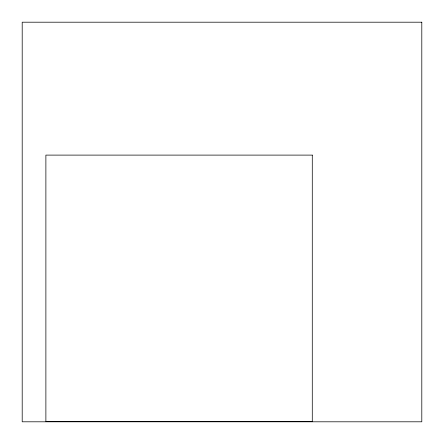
<?xml version="1.0" encoding="UTF-8"?>
<svg xmlns="http://www.w3.org/2000/svg" width="444" height="444" viewBox="0 0 444 444"><rect width="100%" height="100%" fill="white"/><g stroke="black" fill="none" stroke-linecap="round" stroke-linejoin="round"><path stroke-width="0.67" d="M421.8 22.2L22.2 22.2L22.2 421.8L421.8 421.8L421.8 22.2M312.282 155.106L45.882 155.106L45.882 421.506L312.282 421.506L312.282 155.106"/></g></svg>
